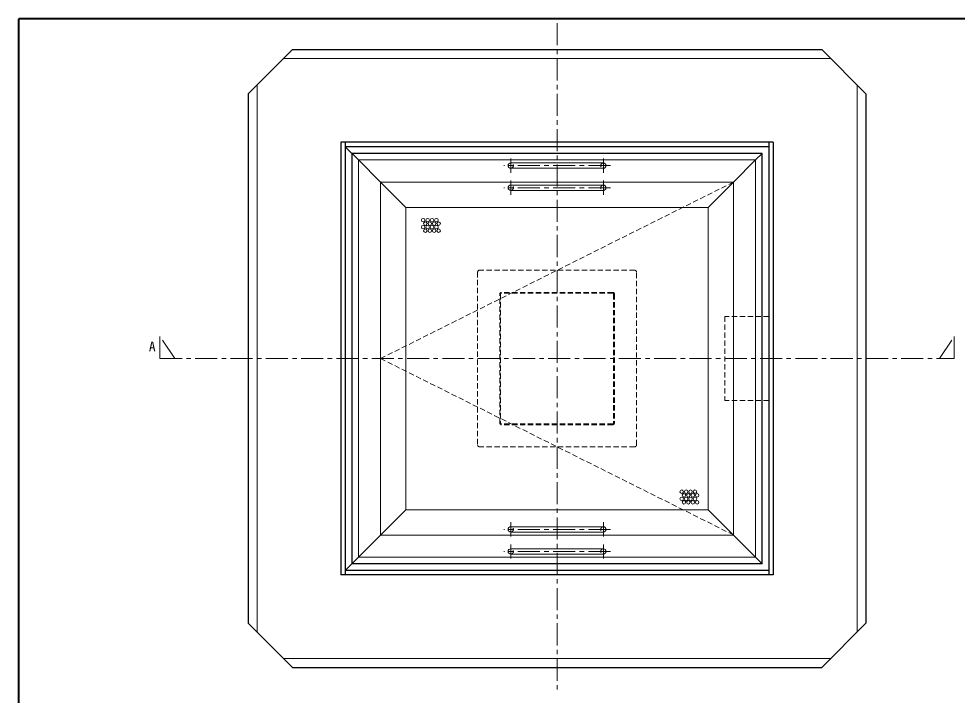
# Model space of a CAD drawing. Units: millimetres at full size, sheet at 1:5; details may follow other scales. Extents: x -1057 to 968, y -699 to 706.
# Drawn here: x -1057 to 6, y -61 to 706 of the extents above; entities that cross this region are included whole.
import ezdxf
from ezdxf.enums import TextEntityAlignment as Align

# ---------------------------------------------------------------- set-up
doc = ezdxf.new("R2010")
doc.units = ezdxf.units.MM
doc.header["$LTSCALE"] = 5
doc.linetypes.add('CHAIN1', pattern=[8, 5, -1, 1, -1])
doc.linetypes.add('DASHED1', pattern=[1.8, 1.2, -0.6])
doc.layers.add('0-0_ﾚｲﾔ1', color=7, linetype='Continuous', lineweight=18)
doc.styles.add('ＭＳ ゴシック', font='')
doc.styles.get('ＭＳ ゴシック').set_extended_font_data('MS Gothic')

msp = doc.modelspace()

# ---------------------------------------------------------------- linework, layer by layer
at = {"layer": '0-0_ﾚｲﾔ1', "color": 1, "lineweight": 40}
for p in [(-1056.961, -699.318), (968.039, 705.682)]:
    msp.add_line(p, (-1056.961, 705.682), dxfattribs=at)
at = {"layer": '0-0_ﾚｲﾔ1', "color": 4, "linetype": 'CHAIN1', "lineweight": 9}
for p, q in [((-446.961, 700.682), (-446.961, -59.318)), ((-499.461, 547.268), (-499.461, 531.268)), ((-394.461, 547.268), (-394.461, 531.268)), ((-386.461, 539.268), (-507.461, 539.268)), ((-499.461, 522.268), (-499.461, 506.268)), ((-394.461, 522.268), (-394.461, 506.268)), ((-386.461, 514.268), (-507.461, 514.268)), ((-880.294, 320.682), (-896.961, 345.682)), ((-13.628, 320.682), (3.039, 345.682)), ((3.039, 345.682), (3.039, 320.682)), ((-499.461, 119.096), (-499.461, 135.096)), ((-394.461, 119.096), (-394.461, 135.096)), ((-386.461, 127.096), (-507.461, 127.096)), ((-499.461, 94.096), (-499.461, 110.096)), ((-394.461, 94.096), (-394.461, 110.096)), ((-386.461, 102.096), (-507.461, 102.096))]:
    msp.add_line(p, q, dxfattribs=at)
at = {"layer": '0-0_ﾚｲﾔ1', "color": 5, "lineweight": 25}
for p, q in [((-746.961, 670.682), (-796.961, 620.682)), ((-746.961, 670.682), (-146.961, 670.682)), ((-96.961, 620.682), (-146.961, 670.682)), ((-796.961, 620.682), (-796.961, 20.682)), ((-96.961, 620.682), (-96.961, 20.682)), ((-201.961, 565.682), (-691.961, 565.682)), ((-691.961, 565.682), (-691.961, 75.682)), ((-686.961, 565.682), (-686.961, 75.682)), ((-206.961, 565.682), (-206.961, 75.682)), ((-201.961, 565.682), (-201.961, 75.682)), ((-671.961, 545.682), (-686.961, 560.682)), ((-206.961, 560.682), (-686.961, 560.682)), ((-214.461, 553.182), (-679.461, 553.182)), ((-679.461, 553.182), (-679.461, 88.182)), ((-221.961, 545.682), (-214.461, 553.182)), ((-214.461, 88.182), (-214.461, 553.182)), ((-671.961, 95.682), (-686.961, 80.682)), ((-214.461, 88.182), (-679.461, 88.182)), ((-221.961, 95.682), (-214.461, 88.182)), ((-201.961, 75.682), (-691.961, 75.682)), ((-206.961, 80.682), (-686.961, 80.682)), ((-746.961, -29.318), (-796.961, 20.682)), ((-96.961, 20.682), (-146.961, -29.318)), ((-746.961, -29.318), (-146.961, -29.318))]:
    msp.add_line(p, q, dxfattribs=at)
at = {"layer": '0-0_ﾚｲﾔ1', "color": 4, "lineweight": 9}
for p, q in [((-136.961, 660.682), (-756.961, 660.682)), ((-786.961, 10.682), (-786.961, 630.682)), ((-106.961, 630.682), (-106.961, 10.682)), ((-618.262, 491.983), (-646.961, 520.682)), ((-646.961, 520.682), (-246.961, 520.682)), ((-646.961, 120.682), (-646.961, 520.682)), ((-394.461, 517.268), (-499.461, 517.268)), ((-394.461, 511.268), (-499.461, 511.268)), ((-275.659, 491.983), (-246.961, 520.682)), ((-246.961, 520.682), (-246.961, 120.682)), ((-618.262, 491.983), (-275.659, 491.983)), ((-618.262, 149.38), (-618.262, 491.983)), ((-275.659, 491.983), (-275.659, 149.38)), ((-618.262, 149.38), (-646.961, 120.682)), ((-618.262, 149.38), (-275.659, 149.38)), ((-275.659, 149.38), (-246.961, 120.682)), ((-394.461, 130.096), (-499.461, 130.096)), ((-646.961, 120.682), (-246.961, 120.682)), ((-394.461, 124.096), (-499.461, 124.096)), ((-136.961, -19.318), (-756.961, -19.318))]:
    msp.add_line(p, q, dxfattribs=at)
at = {"layer": '0-0_ﾚｲﾔ1'}
for p, q in [((-671.961, 545.682), (-221.961, 545.682)), ((-646.961, 520.682), (-671.961, 545.682)), ((-671.961, 95.682), (-671.961, 545.682)), ((-246.961, 520.682), (-221.961, 545.682)), ((-221.961, 545.682), (-221.961, 95.682)), ((-394.461, 542.268), (-499.461, 542.268)), ((-394.461, 536.268), (-499.461, 536.268)), ((-646.961, 120.682), (-671.961, 95.682)), ((-246.961, 120.682), (-221.961, 95.682)), ((-394.461, 105.096), (-499.461, 105.096)), ((-394.461, 99.096), (-499.461, 99.096)), ((-671.961, 95.682), (-221.961, 95.682))]:
    msp.add_line(p, q, dxfattribs=at)
at = {"layer": '0-0_ﾚｲﾔ1', "color": 4, "linetype": 'DASHED1', "lineweight": 9}
for p, q in [((-646.961, 320.682), (-246.961, 520.682)), ((-536.961, 418.682), (-536.961, 222.682)), ((-358.961, 420.682), (-534.961, 420.682)), ((-356.961, 222.682), (-356.961, 418.682)), ((-511.961, 247.682), (-511.961, 393.682)), ((-510.961, 393.682), (-510.961, 247.682)), ((-383.961, 395.682), (-509.961, 395.682)), ((-383.961, 394.682), (-509.961, 394.682)), ((-382.961, 393.682), (-382.961, 247.682)), ((-381.961, 393.682), (-381.961, 247.682)), ((-646.961, 320.682), (-246.961, 120.682)), ((-383.961, 246.682), (-509.961, 246.682)), ((-383.961, 245.682), (-509.961, 245.682)), ((-358.961, 220.682), (-534.961, 220.682))]:
    msp.add_line(p, q, dxfattribs=at)
at = {"layer": '0-0_ﾚｲﾔ1', "linetype": 'DASHED1'}
for p, q in [((-206.961, 368.182), (-256.961, 368.182)), ((-256.961, 368.182), (-256.961, 273.182)), ((-206.961, 273.182), (-256.961, 273.182))]:
    msp.add_line(p, q, dxfattribs=at)
at = {"layer": '0-0_ﾚｲﾔ1', "color": 4, "linetype": 'CHAIN1', "lineweight": 9}
msp.add_lwpolyline([(-896.961, 345.682), (-896.961, 320.682), (3.039, 320.682)], dxfattribs=at)
at = {"layer": '0-0_ﾚｲﾔ1', "color": 4, "lineweight": 9}
for centre in [(-598.693, 477.534), (-593.693, 477.534), (-588.693, 477.534), (-583.693, 477.534), (-598.693, 469.534), (-596.193, 473.534), (-593.693, 469.534), (-591.193, 473.534), (-588.693, 469.534), (-586.193, 473.534), (-583.693, 469.534), (-581.193, 473.534), (-596.193, 465.534), (-591.193, 465.534), (-586.193, 465.534), (-581.193, 465.534), (-305.733, 169.771), (-300.733, 169.771), (-295.733, 169.771), (-290.733, 169.771), (-305.733, 161.771), (-303.233, 165.771), (-303.233, 157.771), (-300.733, 161.771), (-298.233, 165.771), (-298.233, 157.771), (-295.733, 161.771), (-293.233, 165.771), (-293.233, 157.771), (-290.733, 161.771), (-288.233, 165.771), (-288.233, 157.771)]:
    msp.add_circle(centre, 2, dxfattribs=at)
at = {"layer": '0-0_ﾚｲﾔ1'}
for centre, start, end in [((-499.461, 539.268), 90, 270), ((-394.461, 539.268), 270, 90), ((-499.461, 102.096), 90, 270), ((-394.461, 102.096), 270, 90)]:
    msp.add_arc(centre, 3, start, end, dxfattribs=at)
at = {"layer": '0-0_ﾚｲﾔ1', "linetype": 'DASHED1'}
for centre, start, end in [((-499.461, 539.268), 270, 90), ((-394.461, 539.268), 90, 270), ((-499.461, 102.096), 270, 90), ((-394.461, 102.096), 90, 270)]:
    msp.add_arc(centre, 3, start, end, dxfattribs=at)
at = {"layer": '0-0_ﾚｲﾔ1', "color": 4, "lineweight": 9}
for centre, start, end in [((-499.461, 514.268), 90, 270), ((-394.461, 514.268), 270, 90), ((-499.461, 127.096), 90, 270), ((-394.461, 127.096), 270, 90)]:
    msp.add_arc(centre, 3, start, end, dxfattribs=at)
at = {"layer": '0-0_ﾚｲﾔ1', "color": 4, "linetype": 'DASHED1', "lineweight": 9}
for centre, radius, start, end in [((-499.461, 514.268), 3, 270, 90), ((-394.461, 514.268), 3, 90, 270), ((-534.961, 418.682), 2, 90, 180), ((-358.961, 418.682), 2, 0, 90), ((-509.961, 393.682), 2, 90, 180), ((-509.961, 393.682), 1, 90, 180), ((-383.961, 393.682), 2, 0, 90), ((-383.961, 393.682), 1, 0, 90), ((-509.961, 247.682), 2, 180, 270), ((-509.961, 247.682), 1, 180, 270), ((-383.961, 247.682), 2, 270, 0), ((-383.961, 247.682), 1, 270, 0), ((-534.961, 222.682), 2, 180, 270), ((-358.961, 222.682), 2, 270, 0), ((-499.461, 127.096), 3, 270, 90), ((-394.461, 127.096), 3, 90, 270)]:
    msp.add_arc(centre, radius, start, end, dxfattribs=at)

# ---------------------------------------------------------------- texts
at = {"layer": '0-0_ﾚｲﾔ1', "style": 'ＭＳ ゴシック'}
msp.add_text('A', height=11, dxfattribs=at).set_placement((-909.461, 325.682), align=Align.BOTTOM_LEFT)

doc.saveas('drawing.dxf')
